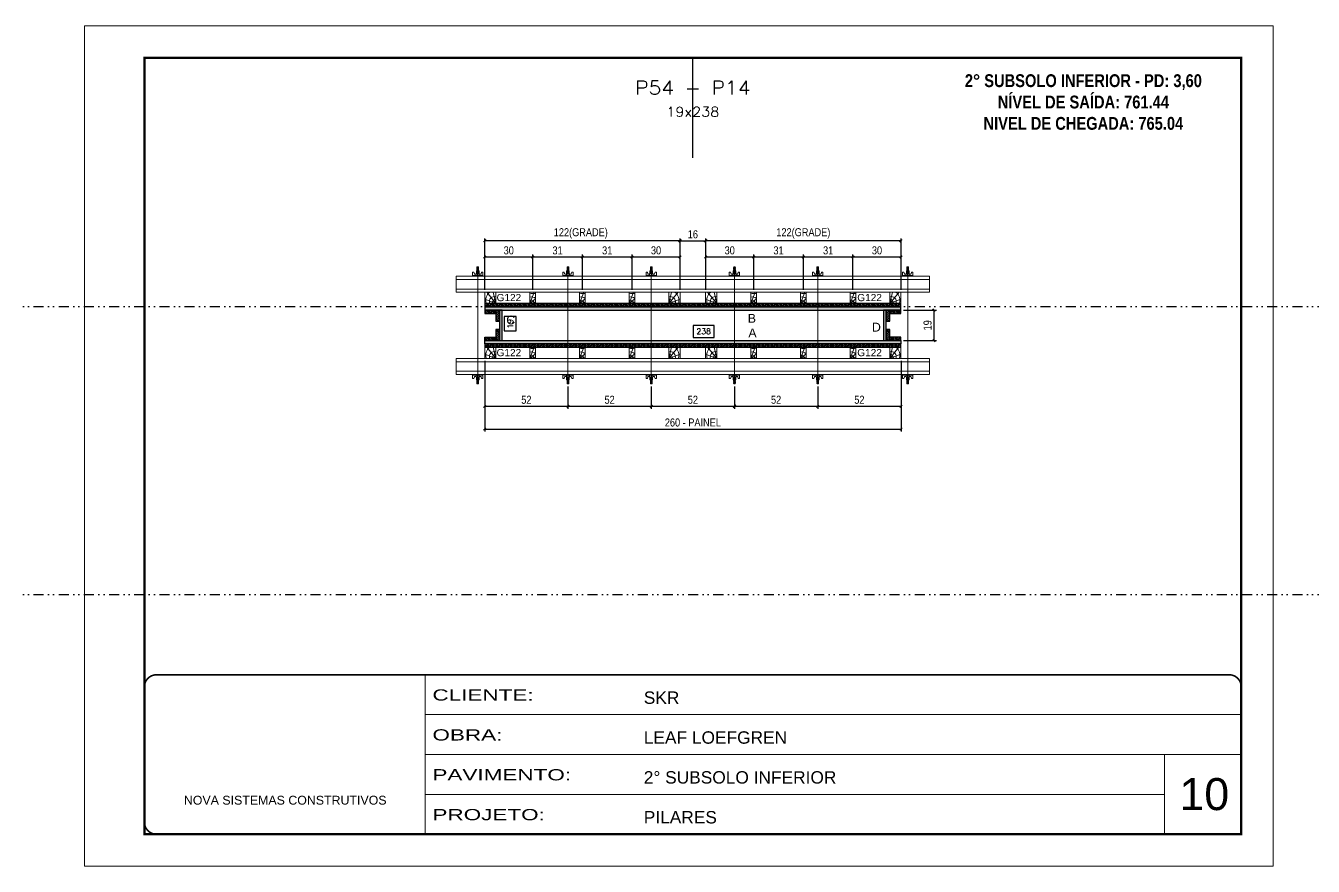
# Model space of a CAD drawing. Extents: x 13513 to 27878, y -21631 to 6985.
# Drawn here: x 15939 to 17547, y 3638 to 4688 of the extents above; entities that cross this region are included whole.
import ezdxf
from ezdxf.enums import TextEntityAlignment as Align

# ---------------------------------------------------------------- set-up
doc = ezdxf.new("R2010")
doc.units = 0
for name, pattern in [('CONTINUO', [0]), ('DASHED', [0.75, 0.5, -0.25]), ('DIVIDE2', [0.625, 0.25, -0.125, 0, -0.125, 0, -0.125]), ('HIDDEN', [0.375, 0.25, -0.125])]:
    doc.linetypes.add(name, pattern=pattern)
for name, color, linetype, lineweight in [('CARIMBO', 255, 'Continuous', 9), ('Folhas', 255, 'Continuous', 9), ('Hachura', 251, 'Continuous', 9), ('Madeira', 126, 'Continuous', 18), ('Perfil Metálico', 224, 'Continuous', 18), ('SARRAFO DE PRESSAO', 251, 'DASHED', 9), ('Texto Seção', 7, 'Continuous', 15)]:
    doc.layers.add(name, color=color, linetype=linetype, lineweight=lineweight)
for name, color, linetype in [('CHAPA', 1, 'Continuous'), ('COTA', 241, 'Continuous'), ('NOMENCLATURA', 7, 'Continuous'), ('Nível', 160, 'Continuous'), ('SARRAFO', 251, 'Continuous'), ('Texto de Titulo', 7, 'Continuous'), ('Texto Qtd Sarr', 242, 'Continuous'), ('TEXTO_GERAL', 7, 'Continuous')]:
    doc.layers.add(name, color=color, linetype=linetype)
doc.styles.add('ARIAL', font='arial.ttf')
doc.styles.add('COTA TECNICA 2X', font='techl___.ttf', dxfattribs={"height": 10})
doc.styles.add('ROMANC', font='techb___.ttf', dxfattribs={"height": 2.5})
doc.styles.add('ROMANS', font='romans.shx')
doc.styles.add('SANSSERIF', font='sas_____.pfb')
doc.styles.add('Tecnologia', font='')
doc.styles.get('Tecnologia').set_extended_font_data('Forgotten Futurist')
doc.dimstyles.new('SECAO PILAR', dxfattribs={"dimtxt": 10, "dimasz": 3, "dimexe": 3, "dimexo": 3, "dimgap": 3, "dimtad": 1, "dimdec": 1, "dimlfac": 0.5, "dimzin": 12, "dimdsep": 46, "dimtxsty": 'COTA TECNICA 2X', "dimblk1": 'OBLIQUE', "dimblk2": 'OBLIQUE', "dimsah": 1, "dimcen": 0.9, "dimclrd": 256, "dimclre": 256, "dimclrt": 256, "dimadec": 1, "dimazin": 3, "dimtfac": 1, "dimtdec": 1, "dimtmove": 0, "dimatfit": 3, "dimfxl": 1, "dimtolj": 1, "dimtzin": 12, "dimarcsym": 0})
doc.dimstyles.new('SECÇÃO 2', dxfattribs={"dimtxt": 7, "dimasz": 6, "dimexe": 0.18, "dimexo": 2, "dimgap": -4, "dimtad": 3, "dimdec": 1, "dimlfac": 0.5, "dimzin": 12, "dimdsep": 46, "dimtxsty": 'ROMANS', "dimblk": 'ARCHTICK', "dimcen": 0.09, "dimse1": 1, "dimse2": 1, "dimsd1": 1, "dimsd2": 1, "dimclrd": 180, "dimclre": 5, "dimclrt": 1, "dimadec": 0, "dimazin": 3, "dimtfac": 1, "dimtdec": 1, "dimtofl": 0, "dimtmove": 0, "dimatfit": 3, "dimldrblk": 'ARCHTICK', "dimfxl": 1, "dimtolj": 1, "dimtzin": 0, "dimarcsym": 0})
pattern_1 = [(225, (7388.0154, -18597.0914), (1.12253202, -1.12253202), [])]

# ---------------------------------------------------------------- blocks, each defined once
blk = doc.blocks.new('9999999999')
at = {"color": 30, "linetype": 'CONTINUO'}
for p, q in [((98564.6, 34230.2), (98564.6, 34429.4)), ((98564.6, 34379.6), (99584, 34379.6)), ((98564.6, 34329.8), (99488, 34329.8)), ((99584, 34329.8), (99488, 34329.8)), ((99488, 34329.8), (99488, 34230.2)), ((98564.6, 34280), (99488, 34280))]:
    blk.add_line(p, q, dxfattribs=at)
at = {"color": 30, "linetype": 'CONTINUO', "const_width": 2}
blk.add_lwpolyline([(99584, 34230.2), (99584, 34414.4, 0.414214), (99569, 34429.4), (98229, 34429.4, 0.414214), (98214, 34414.4), (98214, 34245.2, 0.414214), (98229, 34230.2), (99584, 34230.2)], format="xyb", dxfattribs=at)
at = {"layer": 'Folhas'}
blk.add_lwpolyline([(98139, 34190.2), (99624, 34190.2), (99624, 35240.2), (98139, 35240.2)], close=True, dxfattribs=at)
at = {"layer": 'Folhas', "color": 30, "const_width": 3}
blk.add_lwpolyline([(98214, 34230.2), (99584, 34230.2), (99584, 35200.2), (98214, 35200.2)], close=True, dxfattribs=at)
at = {"color": 7, "linetype": 'Continuous', "ltscale": 5, "style": 'ARIAL'}
for s, height, p in [('SKR', 15.48, (98837.7, 34393.1)), ('LEAF LOEFGREN', 15.483, (98837.7, 34343.3)), ('2° SUBSOLO INFERIOR', 15.483, (98837.7, 34293.5)), ('NOVA SISTEMAS CONSTRUTIVOS', 11.059, (98263.2, 34267.2)), ('PILARES', 15.48, (98837.7, 34243.7))]:
    blk.add_text(s, height=height, dxfattribs=at).set_placement(p)
at = {"layer": 'Folhas', "color": 7, "style": 'Tecnologia', "width": 1.5}
for s, p in [('CLIENTE:', (98573.7, 34397.2)), ('OBRA:', (98573.7, 34347.3)), ('PAVIMENTO:', (98573.7, 34297.5)), ('PROJETO:', (98573.7, 34247.7))]:
    blk.add_text(s, height=14, dxfattribs=at).set_placement(p)
blk = doc.blocks.new('*D1106')
at = {"layer": 'COTA', "color": 180, "lineweight": -2, "transparency": 16777216}
for p, q in [((16551.4, 4324.4), (16536.4, 4324.4)), ((16536.4, 4324.4), (16536.4, 4306.4)), ((16551.4, 4306.4), (16551.4, 4324.4)), ((16536.4, 4306.4), (16551.4, 4306.4))]:
    blk.add_line(p, q, dxfattribs=at)
at = {"layer": 'Defpoints', "color": 0, "transparency": 16777216}
for p in [(16551.3, 4332.3), (16551.3, 4294.3), (16555.4, 4294.3)]:
    blk.add_point(p, dxfattribs=at)
at = {"layer": 'COTA', "color": 1, "transparency": 16777216, "insert": (16543.9, 4315.4), "char_height": 7, "attachment_point": 5, "rotation": 90, "style": 'ROMANS'}
blk.add_mtext('\\A1;19', dxfattribs=at)
blk = doc.blocks.new('_ArchTick')
at = {"color": 0, "linetype": 'ByBlock', "const_width": 0.15}
blk.add_lwpolyline([(-0.5, -0.5), (0.5, 0.5)], dxfattribs=at)
blk = doc.blocks.new('*D1107')
at = {"layer": 'COTA', "color": 180, "lineweight": -2, "transparency": 16777216}
for p, q in [((16798.5, 4313.3), (16772.5, 4313.3)), ((16772.5, 4313.3), (16772.5, 4298.3)), ((16798.5, 4298.3), (16798.5, 4313.3)), ((16772.5, 4298.3), (16798.5, 4298.3))]:
    blk.add_line(p, q, dxfattribs=at)
at = {"layer": 'Defpoints', "color": 0, "transparency": 16777216}
for p in [(16534, 4294.3), (17010, 4294.3), (17010, 4294.3)]:
    blk.add_point(p, dxfattribs=at)
at = {"layer": 'COTA', "color": 1, "transparency": 16777216, "insert": (16785.5, 4305.8), "char_height": 7, "attachment_point": 5, "style": 'ROMANS'}
blk.add_mtext('\\A1;238', dxfattribs=at)
blk = doc.blocks.new('_Oblique')
at = {"color": 0, "linetype": 'ByBlock', "lineweight": -2}
blk.add_line((-0.5, -0.5), (0.5, 0.5), dxfattribs=at)
blk = doc.blocks.new('*D1108')
at = {"layer": 'COTA', "lineweight": -2, "transparency": 16777216}
for p, q in [((16512, 4268.9), (16512, 4180.8)), ((17032, 4269), (17032, 4180.8)), ((16512, 4183.8), (17032, 4183.8))]:
    blk.add_line(p, q, dxfattribs=at)
at = {"layer": 'Defpoints', "color": 0, "transparency": 16777216}
for p in [(16512, 4271.9), (17032, 4272), (17032, 4183.8)]:
    blk.add_point(p, dxfattribs=at)
at = {"layer": 'COTA', "lineweight": -2, "transparency": 16777216, "xscale": 3, "yscale": 3, "zscale": 3, "rotation": 180}
blk.add_blockref('_Oblique', (16512, 4183.8), dxfattribs=at)
at = {"layer": 'COTA', "lineweight": -2, "transparency": 16777216, "xscale": 3, "yscale": 3, "zscale": 3}
blk.add_blockref('_Oblique', (17032, 4183.8), dxfattribs=at)
at = {"layer": 'COTA', "transparency": 16777216, "insert": (16772, 4191.9), "char_height": 10, "attachment_point": 5, "style": 'COTA TECNICA 2X'}
blk.add_mtext('\\A1;260 - PAINEL', dxfattribs=at)
blk = doc.blocks.new('*D1109')
at = {"layer": 'COTA', "lineweight": -2, "transparency": 16777216}
for p, q in [((16512, 4268.9), (16512, 4209.2)), ((16616, 4237.1), (16616, 4209.2)), ((16512, 4212.2), (16616, 4212.2))]:
    blk.add_line(p, q, dxfattribs=at)
at = {"layer": 'Defpoints', "color": 0, "transparency": 16777216}
for p in [(16512, 4271.9), (16616, 4240.1), (16616, 4212.2)]:
    blk.add_point(p, dxfattribs=at)
at = {"layer": 'COTA', "lineweight": -2, "transparency": 16777216, "xscale": 3, "yscale": 3, "zscale": 3, "rotation": 180}
blk.add_blockref('_Oblique', (16512, 4212.2), dxfattribs=at)
at = {"layer": 'COTA', "lineweight": -2, "transparency": 16777216, "xscale": 3, "yscale": 3, "zscale": 3}
blk.add_blockref('_Oblique', (16616, 4212.2), dxfattribs=at)
at = {"layer": 'COTA', "transparency": 16777216, "insert": (16564, 4220.3), "char_height": 10, "attachment_point": 5, "style": 'COTA TECNICA 2X'}
blk.add_mtext('\\A1;52', dxfattribs=at)
blk = doc.blocks.new('C')
at = {"layer": 'Hachura', "color": 0}
for p, q in [((0, 3.22), (0, -3.22)), ((0.45, 3.22), (0, 3.22)), ((0.46, 3.16), (0, 3.16)), ((0.46, 3.05), (0, 3.05)), ((0.46, 2.88), (0, 2.88)), ((0, 2.75), (0, -1.16)), ((0.46, 2.65), (0, 2.65)), ((0.46, 2.23), (0, 2.23)), ((0.46, 1.51), (0, 1.51)), ((0.39, 0.49), (0.17, 0.49)), ((0.45, -3.23), (0.45, 3.22)), ((0.45, 3.22), (2.58, 3.22)), ((1.74, 0.97), (0.45, 0.97)), ((1.45, 0.1), (0.45, 0.1)), ((1.35, 1.94), (1.35, 0.96)), ((2.58, 2.39), (1.47, 2.09)), ((1.74, -0.97), (1.74, 0.97)), ((1.74, 0.97), (1.74, 0.84)), ((1.74, 0.97), (1.74, 0.84)), ((1.74, 0.84), (3.35, 0.84)), ((3.35, 0.45), (1.74, 0.45)), ((2.58, 3.22), (2.58, 2.39)), ((3.32, 0.84), (3.32, -0.84)), ((3.35, 0.84), (3.35, -0.84)), ((3.68, 0.45), (3.35, 0.45)), ((3.84, -0.52), (3.35, 0.45)), ((3.35, 0.06), (3.67, -0.57)), ((3.68, 0.45), (4.16, -0.52)), ((3.72, 0.5), (4.25, -0.57)), ((4.37, -0.55), (3.83, 0.53)), ((4.15, 0.45), (3.93, 0.45)), ((4.42, -0.52), (3.93, 0.45)), ((4.15, 0.45), (4.26, 0.45)), ((4.26, 0.45), (4.74, -0.52)), ((4.3, 0.5), (4.83, -0.57)), ((4.95, -0.55), (4.41, 0.53)), ((4.51, 0.45), (4.84, 0.45)), ((5, -0.52), (4.51, 0.45)), ((4.84, 0.45), (5.32, -0.52)), ((4.88, 0.5), (5.41, -0.57)), ((5.53, -0.55), (4.99, 0.53)), ((5.58, -0.52), (5.09, 0.45)), ((5.42, 0.45), (5.09, 0.45)), ((5.58, -0.52), (5.09, 0.45)), ((5.42, 0.45), (5.74, -0.19)), ((5.46, 0.5), (5.74, -0.07)), ((5.74, 0.19), (5.57, 0.53)), ((5.74, 0.32), (5.68, 0.45)), ((5.68, 0.45), (5.74, 0.45)), ((5.74, 0.45), (5.9, 0.29)), ((5.74, 0.45), (5.74, -0.52)), ((5.9, -0.36), (5.9, 0.29)), ((0.45, 0), (0, 0)), ((0.46, -1.52), (0, -1.52)), ((0.46, -2.23), (0, -2.23)), ((0.46, -2.65), (0, -2.65)), ((0.46, -2.88), (0, -2.88)), ((0.46, -3.05), (0, -3.05)), ((0.46, -3.16), (0, -3.16)), ((0, -3.22), (2.57, -3.22)), ((0.08, -0.48), (0.29, -0.48)), ((0.29, -0.48), (0.4, -0.48)), ((0.45, 0), (0.45, -0.97)), ((0.45, -0.16), (1.45, -0.16)), ((0.45, -0.65), (0.45, -0.32)), ((0.45, -3.23), (0.45, -0.65)), ((0.45, -0.97), (1.74, -0.97)), ((1.35, -1.94), (1.35, -0.97)), ((2.58, -2.39), (1.47, -2.1)), ((3.35, -0.32), (1.74, -0.32)), ((3.35, -0.84), (1.74, -0.84)), ((2.58, -3.23), (2.58, -2.39)), ((3.35, -0.07), (3.58, -0.52)), ((3.35, -0.52), (3.58, -0.52)), ((3.84, -0.52), (4.16, -0.52)), ((4.42, -0.52), (4.74, -0.52)), ((4.63, -0.52), (4.74, -0.52)), ((5, -0.52), (5.32, -0.52)), ((5.58, -0.52), (5.74, -0.52)), ((5.74, -0.52), (5.9, -0.36)), ((5.74, -0.52), (5.74, -0.52))]:
    blk.add_line(p, q, dxfattribs=at)
for centre, radius, start, end in [((1.52, 1.94), 0.161, 104.74356, 180), ((1.44, -0.03), 0.129, 272.69497, 87.30503), ((3.81, 0.39), 0.143, 25.56881, 154.43119), ((4.39, 0.39), 0.143, 25.56881, 154.43119), ((4.97, 0.39), 0.143, 25.56881, 154.43119), ((5.55, 0.39), 0.143, 25.56881, 154.43119), ((0.17, -0.37), 0.174, 221.74404, 317.85924), ((1.52, -1.94), 0.161, 180, 255.25644), ((3.71, -0.4), 0.174, 222.14076, 318.25596), ((4.29, -0.4), 0.174, 222.14076, 318.25596), ((4.87, -0.4), 0.174, 222.14076, 318.25596), ((5.45, -0.4), 0.174, 222.14076, 318.25596), ((5.61, -0.4), 0.174, 317.85924, 318.25596)]:
    blk.add_arc(centre, radius, start, end, dxfattribs=at)
blk = doc.blocks.new('*D1129')
at = {"layer": 'COTA', "lineweight": -2, "transparency": 16777216}
for p, q in [((16824, 4237.1), (16824, 4209.2)), ((16928, 4237.1), (16928, 4209.2)), ((16824, 4212.2), (16928, 4212.2))]:
    blk.add_line(p, q, dxfattribs=at)
at = {"layer": 'Defpoints', "color": 0, "transparency": 16777216}
for p in [(16824, 4240.1), (16928, 4240.1), (16928, 4212.2)]:
    blk.add_point(p, dxfattribs=at)
at = {"layer": 'COTA', "lineweight": -2, "transparency": 16777216, "xscale": 3, "yscale": 3, "zscale": 3, "rotation": 180}
blk.add_blockref('_Oblique', (16824, 4212.2), dxfattribs=at)
at = {"layer": 'COTA', "lineweight": -2, "transparency": 16777216, "xscale": 3, "yscale": 3, "zscale": 3}
blk.add_blockref('_Oblique', (16928, 4212.2), dxfattribs=at)
at = {"layer": 'COTA', "transparency": 16777216, "insert": (16876, 4220.3), "char_height": 10, "attachment_point": 5, "style": 'COTA TECNICA 2X'}
blk.add_mtext('\\A1;52', dxfattribs=at)
blk = doc.blocks.new('*D1130')
at = {"layer": 'COTA', "lineweight": -2, "transparency": 16777216}
for p, q in [((17035, 4332.3), (17076.3, 4332.3)), ((17073.3, 4294.3), (17073.3, 4332.3)), ((17035, 4294.3), (17076.3, 4294.3))]:
    blk.add_line(p, q, dxfattribs=at)
at = {"layer": 'Defpoints', "color": 0, "transparency": 16777216}
for p in [(17032, 4332.3), (17073.3, 4332.3), (17032, 4294.3)]:
    blk.add_point(p, dxfattribs=at)
at = {"layer": 'COTA', "lineweight": -2, "transparency": 16777216, "xscale": 3, "yscale": 3, "zscale": 3}
for p, rotation in [((17073.3, 4332.3), 90), ((17073.3, 4294.3), 270)]:
    blk.add_blockref('_Oblique', p, dxfattribs=dict(at, rotation=rotation))
at = {"layer": 'COTA', "transparency": 16777216, "insert": (17065.2, 4313.3), "char_height": 10, "attachment_point": 5, "rotation": 90, "style": 'COTA TECNICA 2X'}
blk.add_mtext('\\A1;19', dxfattribs=at)
blk = doc.blocks.new('*D1131')
at = {"layer": 'COTA', "lineweight": -2, "transparency": 16777216}
for p, q in [((16616, 4237.1), (16616, 4209.2)), ((16720, 4237.1), (16720, 4209.2)), ((16616, 4212.2), (16720, 4212.2))]:
    blk.add_line(p, q, dxfattribs=at)
at = {"layer": 'Defpoints', "color": 0, "transparency": 16777216}
for p in [(16616, 4240.1), (16720, 4240.1), (16720, 4212.2)]:
    blk.add_point(p, dxfattribs=at)
at = {"layer": 'COTA', "lineweight": -2, "transparency": 16777216, "xscale": 3, "yscale": 3, "zscale": 3, "rotation": 180}
blk.add_blockref('_Oblique', (16616, 4212.2), dxfattribs=at)
at = {"layer": 'COTA', "lineweight": -2, "transparency": 16777216, "xscale": 3, "yscale": 3, "zscale": 3}
blk.add_blockref('_Oblique', (16720, 4212.2), dxfattribs=at)
at = {"layer": 'COTA', "transparency": 16777216, "insert": (16668, 4220.3), "char_height": 10, "attachment_point": 5, "style": 'COTA TECNICA 2X'}
blk.add_mtext('\\A1;52', dxfattribs=at)
blk = doc.blocks.new('PONTALETE')
at = {"layer": 'Madeira'}
for q in [(2.71, 7), (7, 5.76), (7, 1.74)]:
    blk.add_line((0, 0), q, dxfattribs=at)
blk.add_lwpolyline([(0, 0), (7, 0), (7, 7), (0, 7)], close=True, dxfattribs=at)
for centre, radius, start, end in [((2.04, 0.06), 6.23, 37.28179, 109.09128), ((1.09, 0.9), 3.19, 343.60304, 109.98471), ((-0.21, -0.78), 3.09, 14.63219, 86.0383)]:
    blk.add_arc(centre, radius, start, end, dxfattribs=at)
blk = doc.blocks.new('MEIO PONTALETE')
at = {"layer": 'Madeira'}
for q in [(2.71, 7), (3.5, 2.88), (3.5, 0.87)]:
    blk.add_line((0, 0), q, dxfattribs=at)
blk.add_lwpolyline([(0, 0), (3.5, 0), (3.5, 7), (0, 7)], close=True, dxfattribs=at)
for centre, radius, start, end in [((2.04, 0.06), 6.23, 76.44987, 109.09128), ((1.09, 0.9), 3.19, 40.90626, 109.98471), ((-0.21, -0.78), 3.09, 14.63219, 86.0383)]:
    blk.add_arc(centre, radius, start, end, dxfattribs=at)
blk = doc.blocks.new('*D1110')
at = {"layer": 'COTA', "lineweight": -2, "transparency": 16777216}
for p, q in [((16788, 4357.7), (16788, 4401.7)), ((16788, 4398.7), (16848, 4398.7)), ((16848, 4357.7), (16848, 4401.7))]:
    blk.add_line(p, q, dxfattribs=at)
at = {"layer": 'Defpoints', "color": 0, "transparency": 16777216}
for p in [(16848, 4398.7), (16788, 4354.7), (16848, 4354.7)]:
    blk.add_point(p, dxfattribs=at)
at = {"layer": 'COTA', "lineweight": -2, "transparency": 16777216, "xscale": 3, "yscale": 3, "zscale": 3, "rotation": 180}
blk.add_blockref('_Oblique', (16788, 4398.7), dxfattribs=at)
at = {"layer": 'COTA', "lineweight": -2, "transparency": 16777216, "xscale": 3, "yscale": 3, "zscale": 3}
blk.add_blockref('_Oblique', (16848, 4398.7), dxfattribs=at)
at = {"layer": 'COTA', "transparency": 16777216, "insert": (16818, 4406.9), "char_height": 10, "attachment_point": 5, "style": 'COTA TECNICA 2X'}
blk.add_mtext('\\A1;30', dxfattribs=at)
blk = doc.blocks.new('*D1111')
at = {"layer": 'COTA', "lineweight": -2, "transparency": 16777216}
for p, q in [((16788, 4357.7), (16788, 4421.9)), ((17032, 4418.9), (16788, 4418.9)), ((17032, 4357.7), (17032, 4421.9))]:
    blk.add_line(p, q, dxfattribs=at)
at = {"layer": 'Defpoints', "color": 0, "transparency": 16777216}
for p in [(16788, 4418.9), (16788, 4354.7), (17032, 4354.7)]:
    blk.add_point(p, dxfattribs=at)
at = {"layer": 'COTA', "lineweight": -2, "transparency": 16777216, "xscale": 3, "yscale": 3, "zscale": 3, "rotation": 180}
blk.add_blockref('_Oblique', (16788, 4418.9), dxfattribs=at)
at = {"layer": 'COTA', "lineweight": -2, "transparency": 16777216, "xscale": 3, "yscale": 3, "zscale": 3}
blk.add_blockref('_Oblique', (17032, 4418.9), dxfattribs=at)
at = {"layer": 'COTA', "transparency": 16777216, "insert": (16910, 4428.1), "char_height": 10, "attachment_point": 5, "style": 'COTA TECNICA 2X'}
blk.add_mtext('\\A1;122(GRADE)', dxfattribs=at)
blk = doc.blocks.new('*D1132')
at = {"layer": 'COTA', "lineweight": -2, "transparency": 16777216}
for p, q in [((16848, 4357.7), (16848, 4401.7)), ((16848, 4398.7), (16910, 4398.7)), ((16910, 4357.7), (16910, 4401.7))]:
    blk.add_line(p, q, dxfattribs=at)
at = {"layer": 'Defpoints', "color": 0, "transparency": 16777216}
for p in [(16910, 4398.7), (16848, 4354.7), (16910, 4354.7)]:
    blk.add_point(p, dxfattribs=at)
at = {"layer": 'COTA', "lineweight": -2, "transparency": 16777216, "xscale": 3, "yscale": 3, "zscale": 3, "rotation": 180}
blk.add_blockref('_Oblique', (16848, 4398.7), dxfattribs=at)
at = {"layer": 'COTA', "lineweight": -2, "transparency": 16777216, "xscale": 3, "yscale": 3, "zscale": 3}
blk.add_blockref('_Oblique', (16910, 4398.7), dxfattribs=at)
at = {"layer": 'COTA', "transparency": 16777216, "insert": (16879, 4406.9), "char_height": 10, "attachment_point": 5, "style": 'COTA TECNICA 2X'}
blk.add_mtext('\\A1;31', dxfattribs=at)
blk = doc.blocks.new('*D1133')
at = {"layer": 'COTA', "lineweight": -2, "transparency": 16777216}
for p, q in [((16910, 4357.7), (16910, 4401.7)), ((16910, 4398.7), (16972, 4398.7)), ((16972, 4357.7), (16972, 4401.7))]:
    blk.add_line(p, q, dxfattribs=at)
at = {"layer": 'Defpoints', "color": 0, "transparency": 16777216}
for p in [(16972, 4398.7), (16910, 4354.7), (16972, 4354.7)]:
    blk.add_point(p, dxfattribs=at)
at = {"layer": 'COTA', "lineweight": -2, "transparency": 16777216, "xscale": 3, "yscale": 3, "zscale": 3, "rotation": 180}
blk.add_blockref('_Oblique', (16910, 4398.7), dxfattribs=at)
at = {"layer": 'COTA', "lineweight": -2, "transparency": 16777216, "xscale": 3, "yscale": 3, "zscale": 3}
blk.add_blockref('_Oblique', (16972, 4398.7), dxfattribs=at)
at = {"layer": 'COTA', "transparency": 16777216, "insert": (16941, 4406.9), "char_height": 10, "attachment_point": 5, "style": 'COTA TECNICA 2X'}
blk.add_mtext('\\A1;31', dxfattribs=at)
blk = doc.blocks.new('*D1134')
at = {"layer": 'COTA', "lineweight": -2, "transparency": 16777216}
for p, q in [((16972, 4357.7), (16972, 4401.7)), ((16972, 4398.7), (17032, 4398.7)), ((17032, 4357.7), (17032, 4401.7))]:
    blk.add_line(p, q, dxfattribs=at)
at = {"layer": 'Defpoints', "color": 0, "transparency": 16777216}
for p in [(17032, 4398.7), (16972, 4354.7), (17032, 4354.7)]:
    blk.add_point(p, dxfattribs=at)
at = {"layer": 'COTA', "lineweight": -2, "transparency": 16777216, "xscale": 3, "yscale": 3, "zscale": 3, "rotation": 180}
blk.add_blockref('_Oblique', (16972, 4398.7), dxfattribs=at)
at = {"layer": 'COTA', "lineweight": -2, "transparency": 16777216, "xscale": 3, "yscale": 3, "zscale": 3}
blk.add_blockref('_Oblique', (17032, 4398.7), dxfattribs=at)
at = {"layer": 'COTA', "transparency": 16777216, "insert": (17002, 4406.9), "char_height": 10, "attachment_point": 5, "style": 'COTA TECNICA 2X'}
blk.add_mtext('\\A1;30', dxfattribs=at)
blk = doc.blocks.new('*D1112')
at = {"layer": 'COTA', "lineweight": -2, "transparency": 16777216}
for p, q in [((16512, 4357.7), (16512, 4401.7)), ((16512, 4398.7), (16572, 4398.7)), ((16572, 4357.7), (16572, 4401.7))]:
    blk.add_line(p, q, dxfattribs=at)
at = {"layer": 'Defpoints', "color": 0, "transparency": 16777216}
for p in [(16572, 4398.7), (16512, 4354.7), (16572, 4354.7)]:
    blk.add_point(p, dxfattribs=at)
at = {"layer": 'COTA', "lineweight": -2, "transparency": 16777216, "xscale": 3, "yscale": 3, "zscale": 3, "rotation": 180}
blk.add_blockref('_Oblique', (16512, 4398.7), dxfattribs=at)
at = {"layer": 'COTA', "lineweight": -2, "transparency": 16777216, "xscale": 3, "yscale": 3, "zscale": 3}
blk.add_blockref('_Oblique', (16572, 4398.7), dxfattribs=at)
at = {"layer": 'COTA', "transparency": 16777216, "insert": (16542, 4406.9), "char_height": 10, "attachment_point": 5, "style": 'COTA TECNICA 2X'}
blk.add_mtext('\\A1;30', dxfattribs=at)
blk = doc.blocks.new('*D1113')
at = {"layer": 'COTA', "lineweight": -2, "transparency": 16777216}
for p, q in [((16512, 4357.7), (16512, 4421.9)), ((16756, 4418.9), (16512, 4418.9)), ((16756, 4357.7), (16756, 4421.9))]:
    blk.add_line(p, q, dxfattribs=at)
at = {"layer": 'Defpoints', "color": 0, "transparency": 16777216}
for p in [(16512, 4418.9), (16512, 4354.7), (16756, 4354.7)]:
    blk.add_point(p, dxfattribs=at)
at = {"layer": 'COTA', "lineweight": -2, "transparency": 16777216, "xscale": 3, "yscale": 3, "zscale": 3, "rotation": 180}
blk.add_blockref('_Oblique', (16512, 4418.9), dxfattribs=at)
at = {"layer": 'COTA', "lineweight": -2, "transparency": 16777216, "xscale": 3, "yscale": 3, "zscale": 3}
blk.add_blockref('_Oblique', (16756, 4418.9), dxfattribs=at)
at = {"layer": 'COTA', "transparency": 16777216, "insert": (16632, 4428.1), "char_height": 10, "attachment_point": 5, "style": 'COTA TECNICA 2X'}
blk.add_mtext('\\A1;122(GRADE)', dxfattribs=at)
blk = doc.blocks.new('*D1135')
at = {"layer": 'COTA', "lineweight": -2, "transparency": 16777216}
for p, q in [((16572, 4357.7), (16572, 4401.7)), ((16572, 4398.7), (16634, 4398.7)), ((16634, 4357.7), (16634, 4401.7))]:
    blk.add_line(p, q, dxfattribs=at)
at = {"layer": 'Defpoints', "color": 0, "transparency": 16777216}
for p in [(16634, 4398.7), (16572, 4354.7), (16634, 4354.7)]:
    blk.add_point(p, dxfattribs=at)
at = {"layer": 'COTA', "lineweight": -2, "transparency": 16777216, "xscale": 3, "yscale": 3, "zscale": 3, "rotation": 180}
blk.add_blockref('_Oblique', (16572, 4398.7), dxfattribs=at)
at = {"layer": 'COTA', "lineweight": -2, "transparency": 16777216, "xscale": 3, "yscale": 3, "zscale": 3}
blk.add_blockref('_Oblique', (16634, 4398.7), dxfattribs=at)
at = {"layer": 'COTA', "transparency": 16777216, "insert": (16603, 4406.9), "char_height": 10, "attachment_point": 5, "style": 'COTA TECNICA 2X'}
blk.add_mtext('\\A1;31', dxfattribs=at)
blk = doc.blocks.new('*D1136')
at = {"layer": 'COTA', "lineweight": -2, "transparency": 16777216}
for p, q in [((16634, 4357.7), (16634, 4401.7)), ((16634, 4398.7), (16696, 4398.7)), ((16696, 4357.7), (16696, 4401.7))]:
    blk.add_line(p, q, dxfattribs=at)
at = {"layer": 'Defpoints', "color": 0, "transparency": 16777216}
for p in [(16696, 4398.7), (16634, 4354.7), (16696, 4354.7)]:
    blk.add_point(p, dxfattribs=at)
at = {"layer": 'COTA', "lineweight": -2, "transparency": 16777216, "xscale": 3, "yscale": 3, "zscale": 3, "rotation": 180}
blk.add_blockref('_Oblique', (16634, 4398.7), dxfattribs=at)
at = {"layer": 'COTA', "lineweight": -2, "transparency": 16777216, "xscale": 3, "yscale": 3, "zscale": 3}
blk.add_blockref('_Oblique', (16696, 4398.7), dxfattribs=at)
at = {"layer": 'COTA', "transparency": 16777216, "insert": (16665, 4406.9), "char_height": 10, "attachment_point": 5, "style": 'COTA TECNICA 2X'}
blk.add_mtext('\\A1;31', dxfattribs=at)
blk = doc.blocks.new('*D1137')
at = {"layer": 'COTA', "lineweight": -2, "transparency": 16777216}
for p, q in [((16696, 4357.7), (16696, 4401.7)), ((16696, 4398.7), (16756, 4398.7)), ((16756, 4357.7), (16756, 4401.7))]:
    blk.add_line(p, q, dxfattribs=at)
at = {"layer": 'Defpoints', "color": 0, "transparency": 16777216}
for p in [(16756, 4398.7), (16696, 4354.7), (16756, 4354.7)]:
    blk.add_point(p, dxfattribs=at)
at = {"layer": 'COTA', "lineweight": -2, "transparency": 16777216, "xscale": 3, "yscale": 3, "zscale": 3, "rotation": 180}
blk.add_blockref('_Oblique', (16696, 4398.7), dxfattribs=at)
at = {"layer": 'COTA', "lineweight": -2, "transparency": 16777216, "xscale": 3, "yscale": 3, "zscale": 3}
blk.add_blockref('_Oblique', (16756, 4398.7), dxfattribs=at)
at = {"layer": 'COTA', "transparency": 16777216, "insert": (16726, 4406.9), "char_height": 10, "attachment_point": 5, "style": 'COTA TECNICA 2X'}
blk.add_mtext('\\A1;30', dxfattribs=at)
blk = doc.blocks.new('*D1138')
at = {"layer": 'COTA', "lineweight": -2, "transparency": 16777216}
for p, q in [((16756, 4357.7), (16756, 4421.9)), ((16756, 4418.9), (16788, 4418.9)), ((16788, 4357.7), (16788, 4421.9))]:
    blk.add_line(p, q, dxfattribs=at)
at = {"layer": 'Defpoints', "color": 0, "transparency": 16777216}
for p in [(16788, 4418.9), (16756, 4354.7), (16788, 4354.7)]:
    blk.add_point(p, dxfattribs=at)
at = {"layer": 'COTA', "lineweight": -2, "transparency": 16777216, "xscale": 3, "yscale": 3, "zscale": 3, "rotation": 180}
blk.add_blockref('_Oblique', (16756, 4418.9), dxfattribs=at)
at = {"layer": 'COTA', "lineweight": -2, "transparency": 16777216, "xscale": 3, "yscale": 3, "zscale": 3}
blk.add_blockref('_Oblique', (16788, 4418.9), dxfattribs=at)
at = {"layer": 'COTA', "transparency": 16777216, "insert": (16772, 4427), "char_height": 10, "attachment_point": 5, "style": 'COTA TECNICA 2X'}
blk.add_mtext('\\A1;16', dxfattribs=at)
blk = doc.blocks.new('titulo1')
at = {"layer": 'Defpoints', "color": 252, "linetype": 'HIDDEN', "ltscale": 2}
blk.add_line((0, 0), (0, 125), dxfattribs=at)
at = {"layer": 'Defpoints', "style": 'ROMANS', "oblique": 15}
blk.add_attdef('FOLHA', text='', height=10, dxfattribs=at).set_placement((0, 15.6), align=Align.MIDDLE_CENTER)
at = {"layer": 'Texto Qtd Sarr', "color": 3, "style": 'ROMANS', "oblique": 15}
for tag, height, p in [('TITULO', 17, (0, 71.4)), ('SEÇÃO', 12, (0, 41.5))]:
    blk.add_attdef(tag, text='', height=height, dxfattribs=at).set_placement(p, align=Align.MIDDLE_CENTER)
blk = doc.blocks.new('*D1139')
at = {"layer": 'COTA', "lineweight": -2, "transparency": 16777216}
for p, q in [((17032, 4268.9), (17032, 4209.2)), ((16928, 4237.1), (16928, 4209.2)), ((16928, 4212.2), (17032, 4212.2))]:
    blk.add_line(p, q, dxfattribs=at)
at = {"layer": 'Defpoints', "color": 0, "transparency": 16777216}
for p in [(17032, 4271.9), (16928, 4240.1), (17032, 4212.2)]:
    blk.add_point(p, dxfattribs=at)
at = {"layer": 'COTA', "lineweight": -2, "transparency": 16777216, "xscale": 3, "yscale": 3, "zscale": 3, "rotation": 180}
blk.add_blockref('_Oblique', (16928, 4212.2), dxfattribs=at)
at = {"layer": 'COTA', "lineweight": -2, "transparency": 16777216, "xscale": 3, "yscale": 3, "zscale": 3}
blk.add_blockref('_Oblique', (17032, 4212.2), dxfattribs=at)
at = {"layer": 'COTA', "transparency": 16777216, "insert": (16980, 4220.3), "char_height": 10, "attachment_point": 5, "style": 'COTA TECNICA 2X'}
blk.add_mtext('\\A1;52', dxfattribs=at)
blk = doc.blocks.new('*D1140')
at = {"layer": 'COTA', "lineweight": -2, "transparency": 16777216}
for p, q in [((16720, 4237.1), (16720, 4209.2)), ((16824, 4237.1), (16824, 4209.2)), ((16720, 4212.2), (16824, 4212.2))]:
    blk.add_line(p, q, dxfattribs=at)
at = {"layer": 'Defpoints', "color": 0, "transparency": 16777216}
for p in [(16720, 4240.1), (16824, 4240.1), (16824, 4212.2)]:
    blk.add_point(p, dxfattribs=at)
at = {"layer": 'COTA', "lineweight": -2, "transparency": 16777216, "xscale": 3, "yscale": 3, "zscale": 3, "rotation": 180}
blk.add_blockref('_Oblique', (16720, 4212.2), dxfattribs=at)
at = {"layer": 'COTA', "lineweight": -2, "transparency": 16777216, "xscale": 3, "yscale": 3, "zscale": 3}
blk.add_blockref('_Oblique', (16824, 4212.2), dxfattribs=at)
at = {"layer": 'COTA', "transparency": 16777216, "insert": (16772, 4220.3), "char_height": 10, "attachment_point": 5, "style": 'COTA TECNICA 2X'}
blk.add_mtext('\\A1;52', dxfattribs=at)

msp = doc.modelspace()

# ---------------------------------------------------------------- hatches: boundary and pattern name
at = {"layer": 'Hachura'}
h = msp.add_hatch(dxfattribs=at)
h.set_pattern_fill('ANSI31', color=256, scale=0.5, angle=180, style=0)
h.set_pattern_definition([(225, (7416.0154, -18588.6914), (1.12253202, -1.12253202), [])])
h.paths.add_polyline_path([(17031.97, 4340.72), (17031.97, 4336.32), (16511.97, 4336.32), (16511.97, 4340.72)])
h = msp.add_hatch(color=256, dxfattribs=at)
h.dxf.hatch_style = 1
h.paths.add_polyline_path([(17031.97, 4332.31), (17031.97, 4336.31), (16511.97, 4336.32), (16511.97, 4332.32)])
h = msp.add_hatch(dxfattribs=at)
h.set_pattern_fill('ANSI31', color=256, scale=0.5, angle=180, style=0)
h.set_pattern_definition(pattern_1)
h.paths.add_polyline_path([(16525.97, 4332.32), (16525.97, 4327.92), (16511.97, 4327.92), (16511.97, 4332.32)])
h = msp.add_hatch(dxfattribs=at)
h.set_pattern_fill('ANSI31', color=256, scale=0.5, angle=270, style=0)
h.set_pattern_definition([(315, (39421.7754, -5170.635), (1.12253202, 1.12253202), [])])
h.paths.add_polyline_path([(16530.37, 4318.32), (16525.97, 4318.32), (16525.97, 4332.32), (16530.37, 4332.32)])
h = msp.add_hatch(color=256, dxfattribs=at)
h.dxf.hatch_style = 1
h.paths.add_polyline_path([(16530.37, 4294.32), (16533.97, 4294.32), (16533.97, 4332.32), (16530.37, 4332.32)])
h = msp.add_hatch(color=256, dxfattribs=at)
h.dxf.hatch_style = 1
h.paths.add_polyline_path([(17009.97, 4294.32), (17013.57, 4294.32), (17013.57, 4332.32), (17009.97, 4332.32)])
h = msp.add_hatch(dxfattribs=at)
h.set_pattern_fill('ANSI31', color=256, scale=0.5, angle=270, style=0)
h.set_pattern_definition([(315, (39909.3754, -5170.635), (1.12253202, 1.12253202), [])])
h.paths.add_polyline_path([(17017.97, 4318.32), (17013.57, 4318.32), (17013.57, 4332.32), (17017.97, 4332.32)])
h = msp.add_hatch(dxfattribs=at)
h.set_pattern_fill('ANSI31', color=256, scale=0.5, angle=180, style=0)
h.set_pattern_definition([(225, (7894.0154, -18597.0914), (1.12253202, -1.12253202), [])])
h.paths.add_polyline_path([(17031.97, 4332.32), (17031.97, 4327.92), (17017.97, 4327.92), (17017.97, 4332.32)])
h = msp.add_hatch(dxfattribs=at)
h.set_pattern_fill('ANSI31', color=256, scale=0.5, angle=180, style=0)
h.set_pattern_definition(pattern_1)
h.paths.add_polyline_path([(16525.97, 4294.32), (16525.97, 4298.72), (16511.97, 4298.72), (16511.97, 4294.32)])
h = msp.add_hatch(color=256, dxfattribs=at)
h.dxf.hatch_style = 1
h.paths.add_polyline_path([(17031.97, 4294.32), (17031.97, 4290.32), (16511.97, 4290.32), (16511.97, 4294.32)])
h = msp.add_hatch(dxfattribs=at)
h.set_pattern_fill('ANSI31', color=256, scale=0.5, angle=270, style=0)
h.set_pattern_definition([(315, (39421.7754, -5194.635), (1.12253202, 1.12253202), [])])
h.paths.add_polyline_path([(16530.37, 4294.32), (16525.97, 4294.32), (16525.97, 4308.32), (16530.37, 4308.32)])
h = msp.add_hatch(dxfattribs=at)
h.set_pattern_fill('ANSI31', color=256, scale=0.5, angle=270, style=0)
h.set_pattern_definition([(315, (39909.3754, -5194.635), (1.12253202, 1.12253202), [])])
h.paths.add_polyline_path([(17017.97, 4294.32), (17013.57, 4294.32), (17013.57, 4308.32), (17017.97, 4308.32)])
h = msp.add_hatch(dxfattribs=at)
h.set_pattern_fill('ANSI31', color=256, scale=0.5, angle=180, style=0)
h.set_pattern_definition([(225, (7529.0154, -18597.0914), (1.12253202, -1.12253202), [])])
h.paths.add_polyline_path([(17017.97, 4294.32), (17017.97, 4298.72), (17031.97, 4298.72), (17031.97, 4294.32)])
h = msp.add_hatch(dxfattribs=at)
h.set_pattern_fill('ANSI31', color=256, scale=0.5, angle=180, style=0)
h.set_pattern_definition([(225, (7416.0154, -18639.0914), (1.12253202, -1.12253202), [])])
h.paths.add_polyline_path([(17031.97, 4290.32), (17031.97, 4285.92), (16511.97, 4285.92), (16511.97, 4290.32)])

# ---------------------------------------------------------------- linework, layer by layer
at = {"layer": 'CHAPA'}
for points in [[(17031.97, 4332.32), (17031.97, 4336.32), (16511.97, 4336.32), (16511.97, 4332.32)], [(16530.37, 4294.32), (16533.97, 4294.32), (16533.97, 4332.32), (16530.37, 4332.32)], [(17009.97, 4294.32), (17013.57, 4294.32), (17013.57, 4332.32), (17009.97, 4332.32)], [(17031.97, 4294.32), (17031.97, 4290.32), (16511.97, 4290.32), (16511.97, 4294.32)]]:
    msp.add_lwpolyline(points, close=True, dxfattribs=at)
at = {"layer": 'Hachura'}
for p, q in [((16503.28, 4241.15), (16503.28, 4381.69)), ((16615.97, 4241.15), (16615.97, 4381.69)), ((16719.97, 4241.15), (16719.97, 4381.69)), ((16823.97, 4241.15), (16823.97, 4381.69)), ((16927.97, 4241.15), (16927.97, 4381.69)), ((17040.36, 4241.15), (17040.36, 4381.69))]:
    msp.add_line(p, q, dxfattribs=at)
at = {"layer": 'Madeira'}
for points in [[(16511.97, 4340.72), (16511.98, 4354.72), (16755.98, 4354.72), (16755.96, 4340.72)], [(16787.97, 4340.72), (16787.99, 4354.72), (17031.98, 4354.72), (17031.97, 4340.72)], [(16511.95, 4271.93), (16511.97, 4285.93), (16755.96, 4285.93), (16755.94, 4271.93)], [(16787.96, 4271.93), (16787.97, 4285.93), (17031.97, 4285.93), (17031.95, 4271.93)]]:
    msp.add_lwpolyline(points, close=True, dxfattribs=at)
at = {"layer": 'Nível', "color": 4, "linetype": 'DIVIDE2', "ltscale": 50}
for p, q in [((13526.77, 4336.86), (19081.97, 4336.86)), ((13526.77, 3976.86), (21531.15, 3976.86))]:
    msp.add_line(p, q, dxfattribs=at)
at = {"layer": 'Perfil Metálico'}
for p, q in [((17067.69, 4370.66), (16476.25, 4370.66)), ((17067.69, 4358.66), (16476.25, 4358.66)), ((17067.69, 4267.92), (16476.25, 4267.92)), ((17067.69, 4255.92), (16476.25, 4255.92))]:
    msp.add_line(p, q, dxfattribs=at)
for points in [[(17067.69, 4354.72), (17067.69, 4374.72), (16476.25, 4374.66), (16476.25, 4354.66)], [(16476.25, 4271.92), (16476.25, 4251.92), (17067.69, 4251.98), (17067.69, 4271.98)]]:
    msp.add_lwpolyline(points, close=True, dxfattribs=at)
at = {"layer": 'SARRAFO'}
for points in [[(16511.97, 4336.32), (17031.97, 4336.32), (17031.97, 4340.72), (16511.97, 4340.72)], [(16511.97, 4336.32), (17031.97, 4336.32), (17031.97, 4340.72), (16511.97, 4340.72)], [(16511.97, 4327.92), (16525.97, 4327.92), (16525.97, 4332.32), (16511.97, 4332.32)], [(16511.97, 4327.92), (16525.97, 4327.92), (16525.97, 4332.32), (16511.97, 4332.32)], [(16525.97, 4332.32), (16525.97, 4318.32), (16530.37, 4318.32), (16530.37, 4332.32)], [(16525.97, 4332.32), (16525.97, 4318.32), (16530.37, 4318.32), (16530.37, 4332.32)], [(17013.57, 4332.32), (17013.57, 4318.32), (17017.97, 4318.32), (17017.97, 4332.32)], [(17013.57, 4332.32), (17013.57, 4318.32), (17017.97, 4318.32), (17017.97, 4332.32)], [(17017.97, 4327.92), (17031.97, 4327.92), (17031.97, 4332.32), (17017.97, 4332.32)], [(17017.97, 4327.92), (17031.97, 4327.92), (17031.97, 4332.32), (17017.97, 4332.32)], [(16511.97, 4298.72), (16525.97, 4298.72), (16525.97, 4294.32), (16511.97, 4294.32)], [(16511.97, 4298.72), (16525.97, 4298.72), (16525.97, 4294.32), (16511.97, 4294.32)], [(16525.97, 4308.32), (16525.97, 4294.32), (16530.37, 4294.32), (16530.37, 4308.32)], [(16525.97, 4308.32), (16525.97, 4294.32), (16530.37, 4294.32), (16530.37, 4308.32)], [(17013.57, 4308.32), (17013.57, 4294.32), (17017.97, 4294.32), (17017.97, 4308.32)], [(17013.57, 4308.32), (17013.57, 4294.32), (17017.97, 4294.32), (17017.97, 4308.32)], [(17031.97, 4298.72), (17017.97, 4298.72), (17017.97, 4294.32), (17031.97, 4294.32)], [(17031.97, 4298.72), (17017.97, 4298.72), (17017.97, 4294.32), (17031.97, 4294.32)], [(16511.97, 4285.92), (17031.97, 4285.92), (17031.97, 4290.32), (16511.97, 4290.32)], [(16511.97, 4285.92), (17031.97, 4285.92), (17031.97, 4290.32), (16511.97, 4290.32)]]:
    msp.add_lwpolyline(points, close=True, dxfattribs=at)

# ---------------------------------------------------------------- block references
at = {"layer": 'Hachura', "linetype": 'Continuous', "yscale": 2, "zscale": 2}
for p, xscale, rotation in [((16503.29, 4374.69), -2, 270), ((16615.96, 4374.69), 2, 90.00000000000001), ((16719.96, 4374.69), 2, 90.00000000000001), ((16823.96, 4374.69), 2, 90.00000000000001), ((16927.96, 4374.69), 2, 90.00000000000001), ((17040.35, 4374.69), 2, 90.00000000000001), ((16503.28, 4251.95), 2, 270), ((16615.97, 4251.95), -2, 90), ((16719.97, 4251.95), -2, 90), ((16823.97, 4251.95), -2, 90), ((16927.97, 4251.95), -2, 90), ((17040.36, 4251.95), -2, 90)]:
    msp.add_blockref('C', p, dxfattribs=dict(at, xscale=xscale, rotation=rotation))
at = {"layer": 'Madeira'}
for name, p, xscale, yscale, zscale, rotation in [('PONTALETE', (16525.97, 4340.71), 2, 2, 2, 89.93708930310329), ('MEIO PONTALETE', (16568.47, 4340.72), 1.999999997962732, 1.999999997962732, 1.999999997962732, 359.9370893031033), ('MEIO PONTALETE', (16630.47, 4340.72), 1.999999997962732, 1.999999997962732, 1.999999997962732, 359.9370893031033), ('MEIO PONTALETE', (16692.47, 4340.72), 1.999999997962732, 1.999999997962732, 1.999999997962732, 359.9370893031033), ('PONTALETE', (16741.96, 4340.73), -2, 2, 2, 269.9370893031033), ('PONTALETE', (16801.97, 4340.71), 2, 2, 2, 89.93708930310329), ('MEIO PONTALETE', (16844.47, 4340.72), 1.999999997962732, 1.999999997962732, 1.999999997962732, 359.9370893031033), ('MEIO PONTALETE', (16906.47, 4340.72), 1.999999997962732, 1.999999997962732, 1.999999997962732, 359.9370893031033), ('MEIO PONTALETE', (16968.47, 4340.72), 1.999999997962732, 1.999999997962732, 1.999999997962732, 359.9370893031033), ('PONTALETE', (17017.97, 4340.73), -2, 2, 2, 269.9370893031033), ('PONTALETE', (16525.95, 4271.93), 2, 2, 2, 89.93708930310329), ('MEIO PONTALETE', (16568.45, 4271.93), 1.999999997962732, 1.999999997962732, 1.999999997962732, 359.9370893031033), ('MEIO PONTALETE', (16630.45, 4271.93), 1.999999997962732, 1.999999997962732, 1.999999997962732, 359.9370893031033), ('MEIO PONTALETE', (16692.45, 4271.93), 1.999999997962732, 1.999999997962732, 1.999999997962732, 359.9370893031033), ('PONTALETE', (16741.94, 4271.95), -2, 2, 2, 269.9370893031033), ('PONTALETE', (16801.96, 4271.93), 2, 2, 2, 89.93708930310329), ('MEIO PONTALETE', (16844.46, 4271.93), 1.999999997962732, 1.999999997962732, 1.999999997962732, 359.9370893031033), ('MEIO PONTALETE', (16906.46, 4271.93), 1.999999997962732, 1.999999997962732, 1.999999997962732, 359.9370893031033), ('MEIO PONTALETE', (16968.46, 4271.93), 1.999999997962732, 1.999999997962732, 1.999999997962732, 359.9370893031033), ('PONTALETE', (17017.95, 4271.95), -2, 2, 2, 269.9370893031033)]:
    msp.add_blockref(name, p, dxfattribs=dict(at, xscale=xscale, yscale=yscale, zscale=zscale, rotation=rotation))
at = {"layer": 'SARRAFO DE PRESSAO', "color": 6, "linetype": 'ByBlock'}
msp.add_blockref('9999999999', (-82127.01, -30552.63), dxfattribs=at)
at = {"layer": 'Texto Seção'}
ref = msp.add_blockref('titulo1', (16771.97, 4522.58), dxfattribs=at)
ref.add_attrib('TITULO', 'P54 - P14', dxfattribs={"layer": 'Texto de Titulo', "color": 7, "height": 17, "style": 'ROMANS', "width": 1.1}).set_placement((16771.97, 4610.08), align=Align.MIDDLE_CENTER)
ref.add_attrib('SEÇÃO', '19x238', dxfattribs={"layer": 'Texto de Titulo', "color": 7, "height": 12, "style": 'ROMANS', "width": 1.1}).set_placement((16771.97, 4580.08), align=Align.MIDDLE_CENTER)

# ---------------------------------------------------------------- texts
at = {"layer": 'CARIMBO', "style": 'ARIAL'}
msp.add_text('10', height=40, dxfattribs=at).set_placement((17379.83, 3707.72))
at = {"layer": 'NOMENCLATURA', "color": 2, "insert": (17259.81, 4653.64), "char_height": 16, "attachment_point": 2, "style": 'ROMANC'}
msp.add_mtext_dynamic_manual_height_columns('\\P2° SUBSOLO INFERIOR - PD: 3,60\\PNÍVEL DE SAÍDA: 761.44\\PNIVEL DE CHEGADA: 765.04', width=432.3511, gutter_width=1, heights=[0], dxfattribs=at)
at = {"layer": 'TEXTO_GERAL', "color": 0, "linetype": 'Continuous', "style": 'SANSSERIF'}
for p in [(16526.82, 4348.02), (16977.37, 4348.02), (16526.81, 4279.23), (16977.35, 4279.23)]:
    msp.add_text('G122', height=9, dxfattribs=at).set_placement(p, align=Align.MIDDLE_LEFT)
at = {"layer": 'TEXTO_GERAL', "style": 'ARIAL'}
for s, p in [('B', (16845.73, 4322.07)), ('C', (16544.47, 4319.97)), ('D', (17001.33, 4311.04)), ('A', (16846.48, 4303.84))]:
    msp.add_text(s, height=11, dxfattribs=at).set_placement(p, align=Align.MIDDLE_CENTER)

# ---------------------------------------------------------------- dimensions: what is measured, and where the dimension line sits
at = {"layer": 'COTA'}
dim = msp.add_linear_dim(base=(16511.98, 4418.85), p1=(16755.98, 4354.7), p2=(16511.98, 4354.73), text='<>(GRADE)', dimstyle='SECAO PILAR', dxfattribs=at)
dim.commit()
dim.dimension.update_dxf_attribs({"geometry": '*D1113', "text_midpoint": (16631.98, 4418.85), "dimtype": 160})
for base, p1, p2, dimstyle, picture, middle in [((16787.99, 4418.85), (16755.98, 4354.69), (16787.99, 4354.73), 'SECAO PILAR', '*D1138', (16771.98, 4418.85)), ((17009.97, 4294.32), (16533.97, 4294.32), (17009.97, 4294.32), 'SECÇÃO 2', '*D1107', (16785.52, 4294.32))]:
    dim = msp.add_linear_dim(base=base, p1=p1, p2=p2, dimstyle=dimstyle, dxfattribs=at)
    dim.commit()
    dim.dimension.update_dxf_attribs({"geometry": picture, "text_midpoint": middle, "dimtype": 160})
for base, p1, p2, text, picture, middle in [((16787.99, 4418.85), (17031.98, 4354.7), (16787.99, 4354.73), '<>(GRADE)', '*D1111', (16909.99, 4428.07)), ((17031.97, 4183.76), (16511.97, 4271.93), (17031.97, 4271.97), '<> - PAINEL', '*D1108', (16771.97, 4191.86))]:
    dim = msp.add_linear_dim(base=base, p1=p1, p2=p2, text=text, dimstyle='SECAO PILAR', dxfattribs=at)
    dim.commit()
    dim.dimension.update_dxf_attribs({"geometry": picture, "text_midpoint": middle})
for base, p1, p2, picture, middle in [((16571.98, 4398.66), (16511.98, 4354.73), (16571.98, 4354.72), '*D1112', (16541.98, 4406.87)), ((16633.98, 4398.66), (16571.98, 4354.72), (16633.98, 4354.72), '*D1135', (16602.98, 4406.87)), ((16695.98, 4398.66), (16633.98, 4354.72), (16695.98, 4354.72), '*D1136', (16664.98, 4406.87)), ((16755.98, 4398.66), (16695.98, 4354.72), (16755.98, 4354.72), '*D1137', (16725.98, 4406.87)), ((16847.99, 4398.66), (16787.99, 4354.73), (16847.99, 4354.72), '*D1110', (16817.99, 4406.87)), ((16909.99, 4398.66), (16847.99, 4354.72), (16909.99, 4354.72), '*D1132', (16878.99, 4406.87)), ((16971.99, 4398.66), (16909.99, 4354.72), (16971.99, 4354.72), '*D1133', (16940.99, 4406.87)), ((17031.98, 4398.66), (16971.99, 4354.72), (17031.98, 4354.72), '*D1134', (17001.99, 4406.87)), ((16616.04, 4212.18), (16511.97, 4271.92), (16616.04, 4240.15), '*D1109', (16564, 4220.29)), ((17031.95, 4212.18), (16928.04, 4240.15), (17031.95, 4271.93), '*D1139', (16979.99, 4220.29)), ((16720.04, 4212.18), (16616.04, 4240.15), (16720.04, 4240.15), '*D1131', (16668.04, 4220.29)), ((16824.04, 4212.18), (16720.04, 4240.15), (16824.04, 4240.15), '*D1140', (16772.04, 4220.29)), ((16928.04, 4212.18), (16824.04, 4240.15), (16928.04, 4240.15), '*D1129', (16876.04, 4220.29))]:
    dim = msp.add_linear_dim(base=base, p1=p1, p2=p2, dimstyle='SECAO PILAR', dxfattribs=at)
    dim.commit()
    dim.dimension.update_dxf_attribs({"geometry": picture, "text_midpoint": middle})
dim = msp.add_linear_dim(base=(16555.38, 4294.32), p1=(16551.29, 4332.32), p2=(16551.29, 4294.32), angle=270, dimstyle='SECÇÃO 2', dxfattribs=at)
dim.commit()
dim.dimension.update_dxf_attribs({"geometry": '*D1106', "text_midpoint": (16555.38, 4315.39), "dimtype": 160})
dim = msp.add_linear_dim(base=(17073.27, 4332.32), p1=(17031.97, 4294.32), p2=(17031.97, 4332.32), angle=90, dimstyle='SECAO PILAR', dxfattribs=at)
dim.commit()
dim.dimension.update_dxf_attribs({"geometry": '*D1130', "text_midpoint": (17065.18, 4313.32)})

doc.saveas('drawing.dxf')
